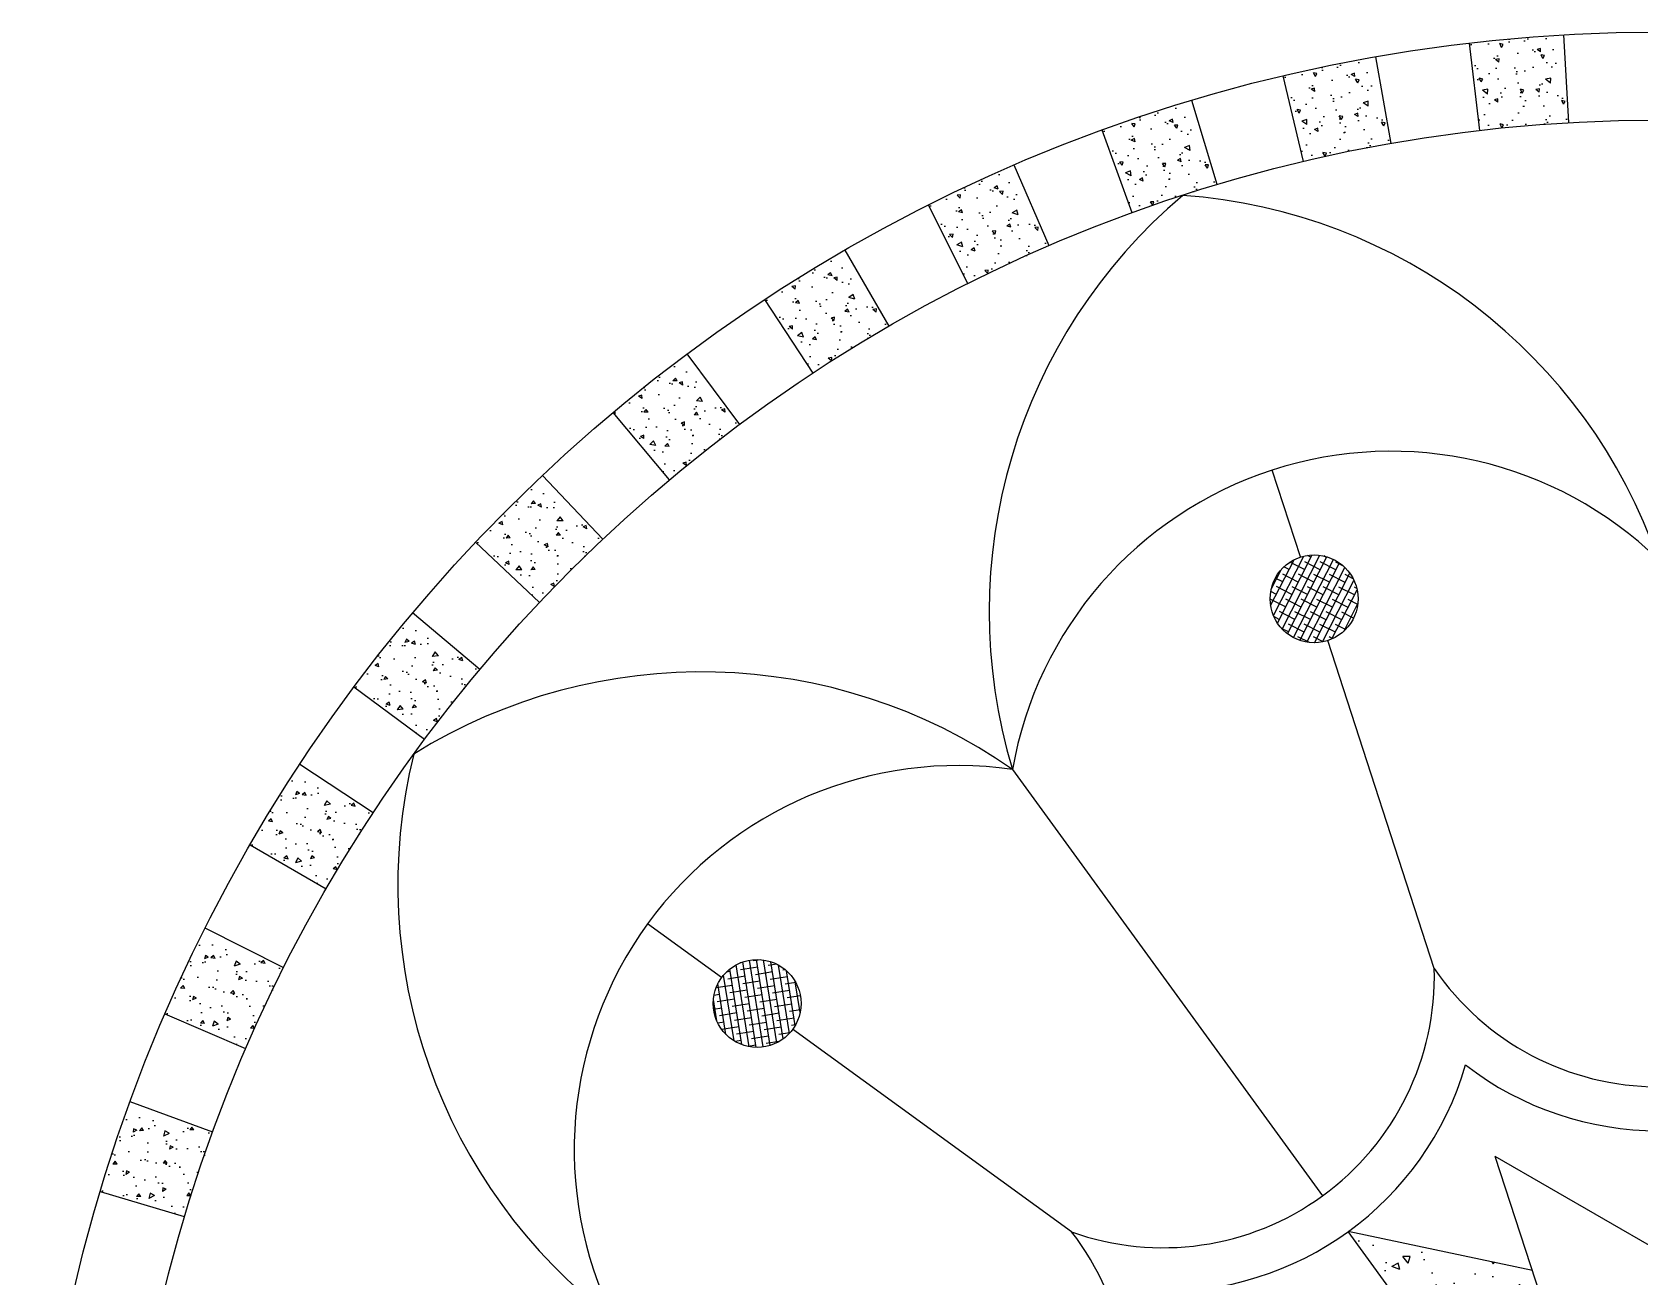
# Model space of a CAD drawing. Extents: x 38437 to 43277, y 56796 to 60496.
# Drawn here: x 38437 to 40266, y 59080 to 60496 of the extents above; entities that cross this region are included whole.
import ezdxf

# ---------------------------------------------------------------- set-up
doc = ezdxf.new("R2010")
doc.units = 0
doc.header["$LTSCALE"] = 10
doc.header["$MEASUREMENT"] = 0
for name, color, linetype in [('3', 3, 'CONTINUOUS'), ('7', 7, 'CONTINUOUS'), ('BH', 3, 'CONTINUOUS')]:
    doc.layers.add(name, color=color, linetype=linetype)

msp = doc.modelspace()

# ---------------------------------------------------------------- hatches: boundary and pattern name
at = {"layer": 'BH'}
h = msp.add_hatch(dxfattribs=at)
h.set_pattern_fill('AR-CONC', color=256, scale=0.25, angle=93.3333, style=0)
h.set_pattern_definition([(143.3333, (40286.82, 58645.775), (1.32976, 45.7008), [4.7625, -52.3875]), (88.3333, (40286.82, 58645.775), (-47.171, -11.573), [3.81, -41.91]), (193.7843, (40286.93, 58649.584), (-45.8411, 34.1279), [4.0475, -44.5225]), (139.5175, (40274.14, 58645.037), (6.5523, 68.2662), [7.1437, -78.5812]), (189.969, (40274.69, 58650.726), (-65.2027, 55.654), [6.0712, -66.7837]), (84.5173, (40274.14, 58645.04), (-65.2026, 55.654), [5.715, -62.865]), (114.3333, (40276.94, 58651.56), (23.3192, 39.32615), [4.7625, -52.3875]), (59.3333, (40276.94, 58651.56), (-46.8675, 12.747), [3.81, -41.91]), (164.7847, (40278.884, 58654.838), (-23.5483, 52.073), [4.0475, -44.5225]), (130.8333, (40286.82, 58645.775), (-21.1479, -0.45827), [0, -41.402, 0, -42.545, 0, -42.06875]), (100.8333, (40286.82, 58645.775), (-25.97408, 15.2204), [0, -24.257, 0, -40.4495, 0, -16.03375]), (60.8333, (40287.643, 58631.639), (-0.54121, 33.92357), [0, -15.875, 0, -49.53, 0, -65.7225]), (50.8333, (40288.012, 58625.3), (-8.4991, 36.60004), [0, -20.6375, 0, -32.893, 0, -46.6725])])
h.paths.add_polyline_path([(40185.1, 60392.8), (40179.3, 60492.6, 0.014545), (40072, 60483.3), (40083.7, 60383.9, -0.014545)])
h = msp.add_hatch(dxfattribs=at)
h.set_pattern_fill('AR-CONC', color=256, scale=0.25, angle=100, style=0)
h.set_pattern_definition([(150, (40286.82, 58645.775), (-3.9848, 45.5462), [4.7625, -52.3875]), (95, (40286.82, 58645.775), (-45.5086, -16.971), [3.81, -41.91]), (200.451, (40286.487, 58649.57), (-49.4931, 28.5754), [4.0475, -44.5225]), (146.1842, (40274.31, 58643.57), (-1.4172, 68.5653), [7.1437, -78.5812]), (196.6356, (40274.194, 58649.284), (-71.2229, 47.7081), [6.0712, -66.7837]), (91.184, (40274.31, 58643.57), (-71.2228, 47.7082), [5.715, -62.865]), (121, (40276.336, 58650.375), (18.59606, 41.7674), [4.7625, -52.3875]), (66, (40276.336, 58650.375), (-48.0304, 7.2198), [3.81, -41.91]), (171.4514, (40277.886, 58653.855), (-29.4344, 48.9871), [4.0475, -44.5225]), (137.5, (40286.82, 58645.775), (-20.9517, -2.91029), [0, -41.402, 0, -42.545, 0, -42.06875]), (107.5, (40286.82, 58645.775), (-27.56543, 12.1021), [0, -24.257, 0, -40.4495, 0, -16.03375]), (67.5, (40289.278, 58631.83), (-4.47584, 33.63136), [0, -15.875, 0, -49.53, 0, -65.7225]), (57.5, (40290.38, 58625.576), (-12.69064, 35.36588), [0, -20.6375, 0, -32.893, 0, -46.6725])])
h.paths.add_polyline_path([(39982.9, 60369.2), (39965.6, 60467.7, 0.014545), (39860.2, 60445.9), (39883.2, 60348.6, -0.014545)])
h = msp.add_hatch(dxfattribs=at)
h.set_pattern_fill('AR-CONC', color=256, scale=0.25, angle=106.6667, style=0)
h.set_pattern_definition([(156.6667, (40286.82, 58645.775), (-9.2454, 44.7756), [4.7625, -52.3875]), (101.6667, (40286.82, 58645.775), (-43.2306, -22.1395), [3.81, -41.91]), (207.1177, (40286.05, 58649.506), (-52.4759, 22.6363), [4.0475, -44.5225]), (152.851, (40274.653, 58642.13), (-9.3676, 67.9372), [7.1437, -78.5812]), (203.3023, (40273.87, 58647.794), (-76.2798, 39.117), [6.0712, -66.7837]), (97.8507, (40274.65, 58642.13), (-76.2798, 39.1172), [5.715, -62.865]), (127.6667, (40275.873, 58649.127), (13.6214, 43.6439), [4.7625, -52.3875]), (72.6667, (40275.873, 58649.127), (-48.5438, 1.595), [3.81, -41.91]), (178.118, (40277.01, 58652.764), (-34.9224, 45.2388), [4.0475, -44.5225]), (144.1667, (40286.82, 58645.775), (-20.47217, -5.32295), [0, -41.402, 0, -42.545, 0, -42.06875]), (114.1667, (40286.82, 58645.775), (-28.784, 8.8201), [0, -24.257, 0, -40.4495, 0, -16.03375]), (74.1667, (40290.88, 58632.21), (-8.34994, 32.88435), [0, -15.875, 0, -49.53, 0, -65.7225]), (64.1667, (40292.702, 58626.126), (-16.71056, 33.65345), [0, -20.6375, 0, -32.893, 0, -46.6725])])
h.paths.add_polyline_path([(39784.9, 60322.3), (39756.2, 60418.1, 0.014545), (39654.1, 60384.2), (39688.3, 60290.2, -0.014545)])
h = msp.add_hatch(dxfattribs=at)
h.set_pattern_fill('AR-CONC', color=256, scale=0.25, angle=113.3333, style=0)
h.set_pattern_definition([(163.3333, (40286.82, 58645.775), (-14.381, 43.3995), [4.7625, -52.3875]), (108.3333, (40286.82, 58645.775), (-40.3681, -27.0086), [3.81, -41.91]), (213.7843, (40285.62, 58649.39), (-54.749, 16.3912), [4.0475, -44.5225]), (159.5175, (40275.16, 58640.745), (-17.1912, 66.3903), [7.1437, -78.5812]), (209.969, (40273.725, 58646.28), (-80.3053, 29.997), [6.0712, -66.7837]), (104.5173, (40275.16, 58640.745), (-80.3052, 29.9972), [5.715, -62.865]), (134.3333, (40275.56, 58647.833), (8.4626, 44.9301), [4.7625, -52.3875]), (79.3333, (40275.56, 58647.833), (-48.4007, -4.0514), [3.81, -41.91]), (184.7847, (40276.263, 58651.577), (-39.9382, 40.8786), [4.0475, -44.5225]), (150.8333, (40286.82, 58645.775), (-19.71578, -7.66363), [0, -41.402, 0, -42.545, 0, -42.06875]), (120.8333, (40286.82, 58645.775), (-29.61333, 5.41885), [0, -24.257, 0, -40.4495, 0, -16.03375]), (80.8333, (40292.428, 58632.773), (-12.11112, 31.69263), [0, -15.875, 0, -49.53, 0, -65.7225]), (70.8333, (40294.943, 58626.942), (-20.5045, 31.4859), [0, -20.6375, 0, -32.893, 0, -46.6725])])
h.paths.add_polyline_path([(39593.7, 60252.7), (39554.1, 60344.5, 0.014545), (39456.5, 60299), (39501.4, 60209.6, -0.014545)])
h = msp.add_hatch(dxfattribs=at)
h.set_pattern_fill('AR-CONC', color=256, scale=0.25, angle=120, style=0)
h.set_pattern_definition([(170, (40286.82, 58645.775), (-19.3222, 41.4365), [4.7625, -52.3875]), (115, (40286.82, 58645.775), (-36.9596, -31.5124), [3.81, -41.91]), (220.451, (40285.21, 58649.23), (-56.2817, 9.9244), [4.0475, -44.5225]), (166.1842, (40275.82, 58639.425), (-24.7824, 63.9456), [7.1437, -78.5812]), (216.6356, (40273.756, 58644.754), (-83.2447, 20.4713), [6.0712, -66.7837]), (111.184, (40275.82, 58639.425), (-83.2447, 20.4715), [5.715, -62.865]), (141, (40275.395, 58646.512), (3.1893, 45.6088), [4.7625, -52.3875]), (86, (40275.395, 58646.51), (-47.6031, -9.643), [3.81, -41.91]), (191.4514, (40275.66, 58650.313), (-44.4139, 35.9657), [4.0475, -44.5225]), (157.5, (40286.82, 58645.775), (-18.69278, -9.90068), [0, -41.402, 0, -42.545, 0, -42.06875]), (127.5, (40286.82, 58645.775), (-30.0422, 1.9443), [0, -24.257, 0, -40.4495, 0, -16.03375]), (87.5, (40293.9, 58633.512), (-15.70851, 30.07232), [0, -15.875, 0, -49.53, 0, -65.7225]), (77.5, (40297.075, 58628.013), (-24.02114, 28.8926), [0, -20.6375, 0, -32.893, 0, -46.6725])])
h.paths.add_polyline_path([(39411.8, 60161.3), (39361.8, 60247.9, 0.014545), (39270.2, 60191.4), (39325.2, 60107.9, -0.014545)])
h = msp.add_hatch(dxfattribs=at)
h.set_pattern_fill('AR-CONC', color=256, scale=0.25, angle=126.6667, style=0)
h.set_pattern_definition([(176.6667, (40286.82, 58645.775), (-24.002, 38.9132), [4.7625, -52.3875]), (121.6667, (40286.82, 58645.775), (-33.0514, -35.59), [3.81, -41.91]), (227.1177, (40284.82, 58649.02), (-57.0533, 3.3234), [4.0475, -44.5225]), (172.851, (40276.63, 58638.19), (-32.0385, 60.6362), [7.1437, -78.5812]), (223.3023, (40273.96, 58643.244), (-85.0584, 10.6688), [6.0712, -66.7837]), (117.8507, (40276.63, 58638.19), (-85.0584, 10.669), [5.715, -62.865]), (147.6667, (40275.387, 58645.18), (-2.12715, 45.6706), [4.7625, -52.3875]), (92.6667, (40275.387, 58645.18), (-46.1618, -15.1041), [3.81, -41.91]), (198.118, (40275.21, 58648.987), (-48.2889, 30.5663), [4.0475, -44.5225]), (164.1667, (40286.82, 58645.775), (-17.41699, -12.00383), [0, -41.402, 0, -42.545, 0, -42.06875]), (134.1667, (40286.82, 58645.775), (-30.06477, -1.55652), [0, -24.257, 0, -40.4495, 0, -16.03375]), (94.1667, (40295.275, 58634.417), (-19.09348, 28.04533), [0, -15.875, 0, -49.53, 0, -65.7225]), (84.1667, (40299.067, 58629.323), (-27.21295, 25.90855), [0, -20.6375, 0, -32.893, 0, -46.6725])])
h.paths.add_polyline_path([(39241.8, 60049.5), (39182.1, 60129.7, 0.014545), (39097.7, 60063), (39161.9, 59986.4, -0.014545)])
h = msp.add_hatch(dxfattribs=at)
h.set_pattern_fill('AR-CONC', color=256, scale=0.25, angle=133.3333, style=0)
h.set_pattern_definition([(183.3333, (40286.82, 58645.775), (-28.35726, 35.8636), [4.7625, -52.3875]), (128.3333, (40286.82, 58645.775), (-28.6961, -39.1864), [3.81, -41.91]), (233.7843, (40284.456, 58648.764), (-57.0533, -3.3226), [4.0475, -44.5225]), (179.5175, (40277.58, 58637.06), (-38.8613, 56.5067), [7.1437, -78.5812]), (229.969, (40274.34, 58641.77), (-85.7219, 0.722), [6.0712, -66.7837]), (124.5173, (40277.58, 58637.06), (-85.7219, 0.722), [5.715, -62.865]), (154.3333, (40275.533, 58643.858), (-7.4148, 45.1149), [4.7625, -52.3875]), (99.3333, (40275.533, 58643.858), (-44.0961, -20.3611), [3.81, -41.91]), (204.7847, (40274.916, 58647.617), (-51.511, 24.7537), [4.0475, -44.5225]), (170.8333, (40286.82, 58645.775), (-15.90566, -13.94465), [0, -41.402, 0, -42.545, 0, -42.06875]), (140.8333, (40286.82, 58645.775), (-29.68079, -5.0363), [0, -24.257, 0, -40.4495, 0, -16.03375]), (100.8333, (40296.537, 58635.475), (-22.22024, 25.63908), [0, -15.875, 0, -49.53, 0, -65.7225]), (90.8333, (40300.894, 58630.856), (-30.03674, 22.57414), [0, -20.6375, 0, -32.893, 0, -46.6725])])
h.paths.add_polyline_path([(39085.9, 59918.7), (39017.3, 59991.4, 0.014545), (38941.2, 59915.3), (39013.9, 59846.7, -0.014545)])
h = msp.add_hatch(dxfattribs=at)
h.set_pattern_fill('ANSI38', color=256, scale=2.5, angle=18, style=0)
h.set_pattern_definition([(63, (40286.819, 58645.775), (-7.072364, 3.60355), []), (153, (40286.819, 58645.775), (-17.74828, 0.134735), [19.84375, -11.90625])])
edge = h.paths.add_edge_path()
edge.add_arc((39895.2, 59851), 50, 18, 378)
h = msp.add_hatch(dxfattribs=at)
h.set_pattern_fill('AR-CONC', color=256, scale=0.25, angle=140, style=0)
h.set_pattern_definition([(190, (40286.82, 58645.775), (-32.329, 32.329), [4.7625, -52.3875]), (135, (40286.82, 58645.775), (-23.9528, -42.2529), [3.81, -41.91]), (240.451, (40284.125, 58648.47), (-56.2818, -9.9236), [4.0475, -44.5225]), (186.1842, (40278.656, 58636.046), (-45.1586, 51.6131), [7.1437, -78.5812]), (236.6356, (40274.89, 58640.35), (-85.226, -9.2346), [6.0713, -66.7837]), (131.184, (40278.656, 58636.046), (-85.226, -9.2345), [5.715, -62.865]), (161, (40275.832, 58642.56), (-12.6022, 43.949), [4.7625, -52.3875]), (106, (40275.832, 58642.56), (-41.4342, -25.3426), [3.81, -41.91]), (211.4514, (40274.782, 58646.223), (-54.0364, 18.6062), [4.0475, -44.5225]), (177.5, (40286.82, 58645.775), (-14.17923, -15.6969), [0, -41.402, 0, -42.545, 0, -42.06875]), (147.5, (40286.82, 58645.775), (-28.89542, -8.44798), [0, -24.257, 0, -40.4495, 0, -16.03375]), (107.5, (40297.667, 58636.673), (-25.04651, 22.8861), [0, -15.875, 0, -49.53, 0, -65.7225]), (97.5, (40302.53, 58632.59), (-32.45434, 18.93445), [0, -20.6375, 0, -32.893, 0, -46.6725])])
h.paths.add_polyline_path([(38946.2, 59770.7), (38869.6, 59834.9, 0.014545), (38802.9, 59750.5), (38883.1, 59690.8, -0.014545)])
h = msp.add_hatch(dxfattribs=at)
h.set_pattern_fill('AR-CONC', color=256, scale=0.25, angle=146.6667, style=0)
h.set_pattern_definition([(196.6667, (40286.82, 58645.775), (-35.8636, 28.35726), [4.7625, -52.3875]), (141.6667, (40286.82, 58645.775), (-18.8856, -44.7479), [3.81, -41.91]), (247.1177, (40283.83, 58648.14), (-54.7492, -16.3904), [4.0475, -44.5225]), (192.851, (40279.84, 58635.164), (-50.8451, 46.0216), [7.1437, -78.5812]), (243.3023, (40275.603, 58639), (-83.5777, -19.0663), [6.0712, -66.7837]), (137.8507, (40279.84, 58635.164), (-83.5777, -19.0662), [5.715, -62.865]), (167.6667, (40276.28, 58641.306), (-17.61914, 42.1888), [4.7625, -52.3875]), (112.6667, (40276.28, 58641.306), (-38.212, -29.9815), [3.81, -41.91]), (218.118, (40274.81, 58644.822), (-55.8311, 12.2072), [4.0475, -44.5225]), (184.1667, (40286.82, 58645.775), (-12.26106, -17.23687), [0, -41.402, 0, -42.545, 0, -42.06875]), (154.1667, (40286.82, 58645.775), (-27.71928, -11.7454), [0, -24.257, 0, -40.4495, 0, -16.03375]), (114.1667, (40298.65, 58637.994), (-27.53407, 19.82364), [0, -15.875, 0, -49.53, 0, -65.7225]), (104.1667, (40303.956, 58634.504), (-34.43305, 15.0387), [0, -20.6375, 0, -32.893, 0, -46.6725])])
h.paths.add_polyline_path([(38824.7, 59607.4), (38741.2, 59662.4, 0.014545), (38684.7, 59570.8), (38771.3, 59520.8, -0.014545)])
h = msp.add_hatch(dxfattribs=at)
h.set_pattern_fill('AR-CONC', color=256, scale=0.25, angle=153.3333, style=0)
h.set_pattern_definition([(203.3333, (40286.82, 58645.775), (-38.9132, 24.002), [4.7625, -52.3875]), (148.3333, (40286.82, 58645.775), (-13.563, -46.6379), [3.81, -41.91]), (253.7843, (40283.577, 58647.775), (-52.4762, -22.6356), [4.0475, -44.5225]), (199.5175, (40281.12, 58634.426), (-55.8441, 39.8076), [7.1437, -78.5812]), (249.969, (40276.466, 58637.74), (-80.7991, -28.6402), [6.0712, -66.7837]), (144.5173, (40281.12, 58634.426), (-80.7992, -28.64), [5.715, -62.865]), (174.3333, (40276.87, 58640.113), (-22.3978, 39.8581), [4.7625, -52.3875]), (119.3333, (40276.87, 58640.113), (-34.4729, -34.2149), [3.81, -41.91]), (224.7847, (40275.003, 58643.435), (-56.8707, 5.643), [4.0475, -44.5225]), (190.8333, (40286.82, 58645.775), (-10.17708, -18.54375), [0, -41.402, 0, -42.545, 0, -42.06875]), (160.8333, (40286.82, 58645.775), (-26.1683, -14.884), [0, -24.257, 0, -40.4495, 0, -16.03375]), (120.8333, (40299.474, 58639.42), (-29.64928, 16.49309), [0, -15.875, 0, -49.53, 0, -65.7225]), (110.8333, (40305.148, 58636.57), (-35.9461, 10.9396), [0, -20.6375, 0, -32.893, 0, -46.6725])])
h.paths.add_polyline_path([(38723, 59431.2), (38633.6, 59476.1, 0.014545), (38588.1, 59378.5), (38679.9, 59338.9, -0.014545)])
h = msp.add_hatch(dxfattribs=at)
h.set_pattern_fill('ANSI38', color=256, scale=2.5, angle=54, style=0)
h.set_pattern_definition([(99, (40286.819, 58645.775), (-7.839776, -1.2417), []), (189, (40286.819, 58645.775), (-14.437854, -10.323173), [19.84375, -11.90625])])
edge = h.paths.add_edge_path()
edge.add_arc((39261.6, 59390.6), 50, 54, 414)
h = msp.add_hatch(dxfattribs=at)
h.set_pattern_fill('AR-CONC', color=256, scale=0.25, angle=160, style=0)
h.set_pattern_definition([(210, (40286.82, 58645.775), (-41.4365, 19.3222), [4.7625, -52.3875]), (155, (40286.82, 58645.775), (-8.057, -47.8971), [3.81, -41.91]), (260.451, (40283.366, 58647.385), (-49.4936, -28.5746), [4.0475, -44.5225]), (206.1842, (40282.476, 58633.84), (-60.0879, 33.0553), [7.1437, -78.5812]), (256.6356, (40277.47, 58636.596), (-76.9279, -37.8267), [6.0712, -66.7837]), (151.184, (40282.476, 58633.84), (-76.928, -37.8266), [5.715, -62.865]), (181, (40277.595, 58638.996), (-26.8736, 36.9884), [4.7625, -52.3875]), (126, (40277.595, 58638.996), (-30.2677, -37.9856), [3.81, -41.91]), (231.4514, (40275.355, 58642.08), (-57.1413, -0.9974), [4.0475, -44.5225]), (197.5, (40286.82, 58645.775), (-7.95547, -19.59985), [0, -41.402, 0, -42.545, 0, -42.06875]), (167.5, (40286.82, 58645.775), (-24.26343, -17.82132), [0, -24.257, 0, -40.4495, 0, -16.03375]), (127.5, (40300.126, 58640.932), (-31.36353, 12.9395), [0, -15.875, 0, -49.53, 0, -65.7225]), (117.5, (40306.093, 58638.76), (-36.97307, 6.6925), [0, -20.6375, 0, -32.893, 0, -46.6725])])
h.paths.add_polyline_path([(38642.4, 59244.3), (38548.4, 59278.5, 0.014545), (38514.5, 59176.4), (38610.3, 59147.7, -0.014545)])
h = msp.add_hatch(dxfattribs=at)
h.set_pattern_fill('AR-CONC', color=256, scale=0.5, angle=108, style=0)
h.set_pattern_definition([(158, (40286.82, 58645.775), (-20.57, 89.097), [9.525, -104.775]), (103, (40286.82, 58645.775), (-85.408, -46.279), [7.62, -83.82]), (208.451, (40285.105, 58653.2), (-105.977, 42.818), [8.095, -89.045]), (154.184, (40262.66, 58637.93), (-21.892, 135.402), [14.287, -157.162]), (204.636, (40260.84, 58649.21), (-154.34, 74.663), [12.142, -133.567]), (99.184, (40262.66, 58637.93), (-154.34, 74.663), [11.43, -125.73]), (129, (40264.78, 58651.97), (25.204, 87.898), [9.525, -104.775]), (74, (40264.78, 58651.97), (-97.136, 0.93), [7.62, -83.82]), (179.451, (40266.88, 58659.29), (-71.931, 88.828), [8.095, -89.045]), (145.5, (40286.82, 58645.775), (-40.6855, -11.5958), [0, -82.804, 0, -85.09, 0, -84.1375]), (115.5, (40286.82, 58645.775), (-57.963, 16.296), [0, -48.514, 0, -80.899, 0, -32.0675]), (75.5, (40295.57, 58618.84), (-18.2257, 65.3623), [0, -31.75, 0, -99.06, 0, -131.445]), (65.5, (40299.496, 58606.76), (-34.978, 66.511), [0, -41.275, 0, -65.786, 0, -93.345])])
h.paths.add_polyline_path([(39934.1, 59131.2), (40213.3, 58746.9, -0.078702), (40248.2, 58764.7), (40143.6, 59086.7)])

# ---------------------------------------------------------------- linework, layer by layer
at = {"layer": '3'}
for p, q in [((40185.1, 60392.8), (40179.3, 60492.6)), ((39982.9, 60369.2), (39965.6, 60467.7)), ((40083.7, 60383.9), (40072, 60483.3)), ((39883.2, 60348.6), (39860.2, 60445.9)), ((39784.9, 60322.3), (39756.2, 60418.1)), ((39688.3, 60290.2), (39654.1, 60384.2)), ((39593.7, 60252.7), (39554.1, 60344.5)), ((39501.4, 60209.6), (39456.5, 60299)), ((39411.8, 60161.3), (39361.8, 60247.9)), ((39325.2, 60107.9), (39270.2, 60191.4)), ((39241.8, 60049.5), (39182.1, 60129.7)), ((39161.9, 59986.4), (39097.7, 60063)), ((39085.9, 59918.7), (39017.3, 59991.4)), ((39879.8, 59898.6), (39847.6, 59997.5)), ((39013.9, 59846.7), (38941.2, 59915.3)), ((38946.2, 59770.7), (38869.6, 59834.9)), ((40031.9, 59430.4), (39910.7, 59803.4)), ((38883.1, 59690.8), (38802.9, 59750.5)), ((38824.7, 59607.4), (38741.2, 59662.4)), ((39552.1, 59657), (39904.8, 59171.6)), ((38771.3, 59520.8), (38684.7, 59570.8)), ((39221.1, 59420), (39137, 59481.2)), ((38723, 59431.2), (38633.6, 59476.1)), ((38679.9, 59338.9), (38588.1, 59378.5)), ((39619.4, 59130.7), (39302, 59361.3)), ((38642.4, 59244.3), (38548.4, 59278.5)), ((38610.3, 59147.7), (38514.5, 59176.4))]:
    msp.add_line(p, q, dxfattribs=at)
for centre in [(39895.2, 59851), (39261.6, 59390.6)]:
    msp.add_circle(centre, 50, dxfattribs=at)
at = {"layer": '7'}
for p, q in [((40248.2, 58764.7), (40101.4, 59216.4)), ((40286.8, 59109.4), (40101.4, 59216.4)), ((40213.3, 58746.9), (39934.1, 59131.2)), ((40143.6, 59086.7), (39934.1, 59131.2))]:
    msp.add_line(p, q, dxfattribs=at)
for points in [[(40286.8, 59895.8, 0.299423), (39746, 60310.1, 0.299423), (39552.1, 59657, 0.299423)], [(39552.1, 59657, 0.299423), (38871, 59674.4, 0.299423), (39098, 59032, 0.299423)]]:
    msp.add_lwpolyline(points, format="xyb", dxfattribs=at)
for points in [[(41475.6, 59032, 0.601783), (41021.6, 59657, 0.601783), (40286.8, 59895.8, 0.601783), (39552.1, 59657, 0.601783), (39098, 59032, 0.601783), (39098, 58259.5, 0.601783), (39552.1, 57634.5, 0.601783), (40286.8, 57395.8, 0.601783), (41021.6, 57634.5, 0.601783), (41475.6, 58259.5, 0.601783)], [(39461.8, 58645.8, 0.528054), (39619.4, 59130.7, 0.528054), (40031.9, 59430.4, 0.528054), (40541.8, 59430.4, 0.528054), (40954.3, 59130.7, 0.528054), (41111.8, 58645.8, 0.528054), (40954.3, 58160.9, 0.528054), (40541.8, 57861.2, 0.528054), (40031.9, 57861.2, 0.528054), (39619.4, 58160.9, 0.528054)], [(40860.9, 58228.7, 0.341209), (40506.1, 57971, 0.341209), (40067.6, 57971, 0.341209), (39712.8, 58228.7, 0.341209), (39577.3, 58645.8, 0.341209), (39712.8, 59062.8, 0.341209), (40067.6, 59320.6, 0.341209), (40506.1, 59320.6, 0.341209), (40860.9, 59062.8, 0.341209), (40996.4, 58645.8, 0.341209)]]:
    msp.add_lwpolyline(points, format="xyb", close=True, dxfattribs=at)
for radius in [1850, 1750]:
    msp.add_circle((40286.8, 58645.8), radius, dxfattribs=at)

doc.saveas('drawing.dxf')
